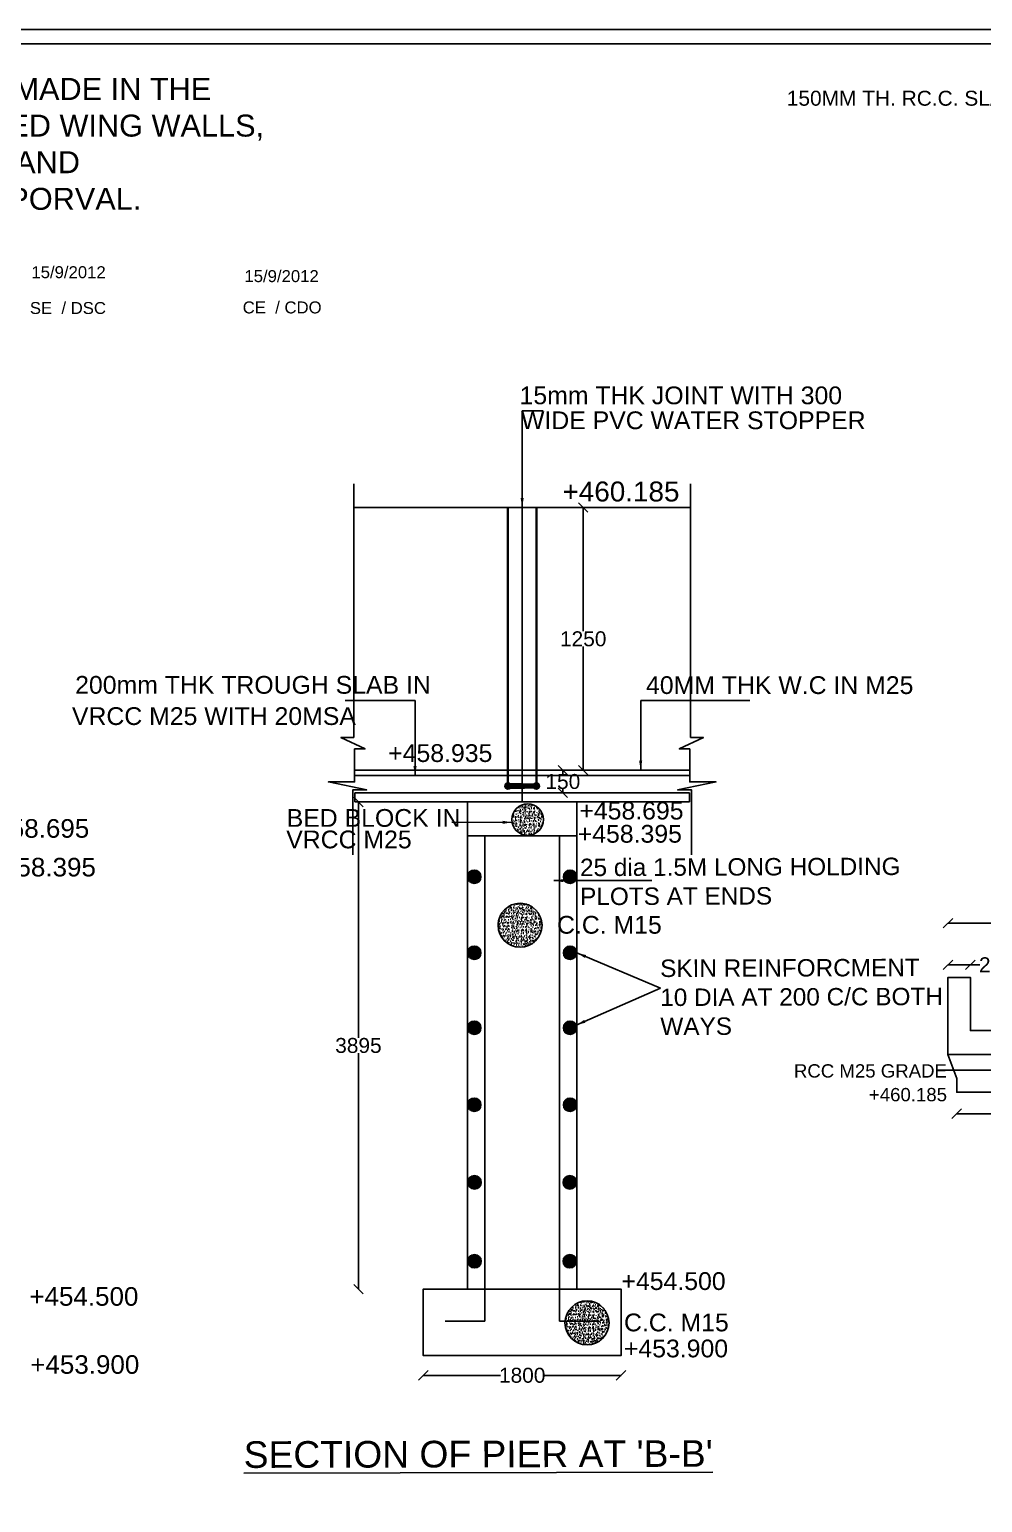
# Model space of a CAD drawing. Header units: millimetres. Extents: x 5124 to 6568637, y 2311 to 91879094.
# Drawn here: x 3545230 to 3554793, y 45946678 to 45961461 of the extents above; entities that cross this region are included whole.
import ezdxf

# ---------------------------------------------------------------- set-up
doc = ezdxf.new("R2010")
doc.units = ezdxf.units.MM
doc.header["$MEASUREMENT"] = 0
doc.linetypes.add('ACAD_ISO02W100', pattern=[15, 12, -3])
for name, color, linetype in [('DIMENSION', 7, 'Continuous'), ('DRAWING', 7, 'Continuous'), ('TEXT', 7, 'Continuous')]:
    doc.layers.add(name, color=color, linetype=linetype)
doc.styles.get("Standard").update_dxf_attribs({"font": 'arial.ttf', "height": 150})
doc.dimstyles.get("Standard").update_dxf_attribs({"dimtxt": 200, "dimasz": 110, "dimexe": 0.18, "dimexo": 0.0625, "dimgap": 0.09, "dimtad": 0, "dimtih": 1, "dimtoh": 1, "dimdec": 0, "dimzin": 0, "dimdsep": 46, "dimtxsty": 'Standard', "dimblk": 'OBLIQUE', "dimcen": 0.09, "dimse1": 1, "dimse2": 1, "dimadec": 0, "dimazin": 0, "dimtfac": 1, "dimtdec": 0, "dimtofl": 0, "dimtmove": 0, "dimatfit": 3, "dimfxl": 1, "dimtolj": 1, "dimtzin": 0, "dimarcsym": 0})

# ---------------------------------------------------------------- blocks, each defined once
blk = doc.blocks.new('_Oblique')
at = {"color": 0, "linetype": 'ByBlock', "lineweight": -2}
blk.add_line((-0.5, -0.5), (0.5, 0.5), dxfattribs=at)
blk = doc.blocks.new('*D74')
at = {"layer": 'Defpoints', "color": 0, "transparency": 16777216}
for p in [(3550738, 45956663), (3550786, 45956663), (3550738, 45954027)]:
    blk.add_point(p, dxfattribs=at)
at = {"layer": 'DIMENSION', "color": 0, "lineweight": -2, "transparency": 16777216}
for p, q in [((3550786, 45956663), (3550786, 45955422)), ((3550786, 45954027), (3550786, 45955269))]:
    blk.add_line(p, q, dxfattribs=at)
at = {"layer": 'DIMENSION', "color": 0, "lineweight": -2, "transparency": 16777216, "xscale": 95, "yscale": 95, "zscale": 95}
for p, rotation in [((3550786, 45956663), 90), ((3550786, 45954027), 270)]:
    blk.add_blockref('_Oblique', p, dxfattribs=dict(at, rotation=rotation))
at = {"layer": 'DIMENSION', "color": 0, "transparency": 16777216, "insert": (3550786, 45955345), "char_height": 150, "attachment_point": 5}
blk.add_mtext('\\A1;1250', dxfattribs=at)
blk = doc.blocks.new('*D75')
at = {"layer": 'Defpoints', "color": 0, "transparency": 16777216}
for p in [(3550575, 45954027), (3550582, 45954027), (3550575, 45953800)]:
    blk.add_point(p, dxfattribs=at)
at = {"layer": 'DIMENSION', "color": 0, "lineweight": -2, "transparency": 16777216}
for p, q in [((3550582, 45954027), (3550582, 45953990)), ((3550582, 45953800), (3550582, 45953837))]:
    blk.add_line(p, q, dxfattribs=at)
at = {"layer": 'DIMENSION', "color": 0, "lineweight": -2, "transparency": 16777216, "xscale": 95, "yscale": 95, "zscale": 95}
for p, rotation in [((3550582, 45954027), 90), ((3550582, 45953800), 270)]:
    blk.add_blockref('_Oblique', p, dxfattribs=dict(at, rotation=rotation))
at = {"layer": 'DIMENSION', "color": 0, "transparency": 16777216, "insert": (3550582, 45953913), "char_height": 150, "attachment_point": 5}
blk.add_mtext('\\A1;150', dxfattribs=at)
blk = doc.blocks.new('*D76')
at = {"layer": 'Defpoints', "color": 0, "transparency": 16777216}
for p in [(3548685, 45953708), (3548531, 45948820), (3549182, 45948820)]:
    blk.add_point(p, dxfattribs=at)
at = {"layer": 'DIMENSION', "color": 0, "lineweight": -2, "transparency": 16777216}
for p, q in [((3548531, 45953708), (3548531, 45951341)), ((3548531, 45948820), (3548531, 45951187))]:
    blk.add_line(p, q, dxfattribs=at)
at = {"layer": 'DIMENSION', "color": 0, "lineweight": -2, "transparency": 16777216, "xscale": 95, "yscale": 95, "zscale": 95}
for p, rotation in [((3548531, 45953708), 90), ((3548531, 45948820), 270)]:
    blk.add_blockref('_Oblique', p, dxfattribs=dict(at, rotation=rotation))
at = {"layer": 'DIMENSION', "color": 0, "transparency": 16777216, "insert": (3548531, 45951264), "char_height": 150, "attachment_point": 5}
blk.add_mtext('\\A1;3895', dxfattribs=at)
blk = doc.blocks.new('*D77')
at = {"layer": 'Defpoints', "color": 0, "transparency": 16777216}
for p in [(3549182, 45948153), (3551166, 45948153), (3551166, 45947954)]:
    blk.add_point(p, dxfattribs=at)
at = {"layer": 'DIMENSION', "color": 0, "lineweight": -2, "transparency": 16777216}
for p, q in [((3549182, 45947954), (3549957, 45947954)), ((3551166, 45947954), (3550391, 45947954))]:
    blk.add_line(p, q, dxfattribs=at)
at = {"layer": 'DIMENSION', "color": 0, "lineweight": -2, "transparency": 16777216, "xscale": 95, "yscale": 95, "zscale": 95, "rotation": 180}
blk.add_blockref('_Oblique', (3549182, 45947954), dxfattribs=at)
at = {"layer": 'DIMENSION', "color": 0, "lineweight": -2, "transparency": 16777216, "xscale": 95, "yscale": 95, "zscale": 95}
blk.add_blockref('_Oblique', (3551166, 45947954), dxfattribs=at)
at = {"layer": 'DIMENSION', "color": 0, "transparency": 16777216, "insert": (3550174, 45947954), "char_height": 150, "attachment_point": 5}
blk.add_mtext('\\A1;1800', dxfattribs=at)
blk = doc.blocks.new('*D79')
at = {"layer": 'Defpoints', "color": 0, "transparency": 16777216}
for p in [(3554446, 45952493), (3554446, 45951948), (3560180, 45951966)]:
    blk.add_point(p, dxfattribs=at)
at = {"layer": 'DIMENSION', "color": 0, "lineweight": -2, "transparency": 16777216}
for p, q in [((3554446, 45952493), (3557089, 45952493)), ((3560180, 45952493), (3557537, 45952493))]:
    blk.add_line(p, q, dxfattribs=at)
at = {"layer": 'DIMENSION', "color": 0, "lineweight": -2, "transparency": 16777216, "xscale": 95, "yscale": 95, "zscale": 95, "rotation": 180}
blk.add_blockref('_Oblique', (3554446, 45952493), dxfattribs=at)
at = {"layer": 'DIMENSION', "color": 0, "lineweight": -2, "transparency": 16777216, "xscale": 95, "yscale": 95, "zscale": 95}
blk.add_blockref('_Oblique', (3560180, 45952493), dxfattribs=at)
at = {"layer": 'DIMENSION', "color": 0, "transparency": 16777216, "insert": (3557313, 45952493), "char_height": 150, "attachment_point": 5}
blk.add_mtext('\\A1;5100', dxfattribs=at)
blk = doc.blocks.new('*D80')
at = {"layer": 'Defpoints', "color": 0, "transparency": 16777216}
for p in [(3554446, 45951948), (3554671, 45952074), (3554671, 45951948)]:
    blk.add_point(p, dxfattribs=at)
at = {"layer": 'DIMENSION', "color": 0, "lineweight": -2, "transparency": 16777216}
for p, q in [((3554446, 45952074), (3554671, 45952074)), ((3554671, 45952074), (3554766, 45952074))]:
    blk.add_line(p, q, dxfattribs=at)
at = {"layer": 'DIMENSION', "color": 0, "lineweight": -2, "transparency": 16777216, "xscale": 95, "yscale": 95, "zscale": 95, "rotation": 180}
blk.add_blockref('_Oblique', (3554446, 45952074), dxfattribs=at)
at = {"layer": 'DIMENSION', "color": 0, "lineweight": -2, "transparency": 16777216, "xscale": 95, "yscale": 95, "zscale": 95}
blk.add_blockref('_Oblique', (3554671, 45952074), dxfattribs=at)
at = {"layer": 'DIMENSION', "color": 0, "transparency": 16777216, "insert": (3554932, 45952074), "char_height": 150, "attachment_point": 5}
blk.add_mtext('\\A1;200', dxfattribs=at)
blk = doc.blocks.new('*D84')
at = {"layer": 'Defpoints', "color": 0, "transparency": 16777216}
for p in [(3554534, 45950795), (3560100, 45950795), (3560100, 45950580)]:
    blk.add_point(p, dxfattribs=at)
at = {"layer": 'DIMENSION', "color": 0, "lineweight": -2, "transparency": 16777216}
for p, q in [((3554534, 45950580), (3557090, 45950580)), ((3560100, 45950580), (3557544, 45950580))]:
    blk.add_line(p, q, dxfattribs=at)
at = {"layer": 'DIMENSION', "color": 0, "lineweight": -2, "transparency": 16777216, "xscale": 95, "yscale": 95, "zscale": 95, "rotation": 180}
blk.add_blockref('_Oblique', (3554534, 45950580), dxfattribs=at)
at = {"layer": 'DIMENSION', "color": 0, "lineweight": -2, "transparency": 16777216, "xscale": 95, "yscale": 95, "zscale": 95}
blk.add_blockref('_Oblique', (3560100, 45950580), dxfattribs=at)
at = {"layer": 'DIMENSION', "color": 0, "transparency": 16777216, "insert": (3557317, 45950580), "char_height": 150, "attachment_point": 5}
blk.add_mtext('\\A1;4920', dxfattribs=at)

msp = doc.modelspace()

# ---------------------------------------------------------------- hatches: boundary and pattern name
at = {"layer": 'DRAWING'}
h = msp.add_hatch(dxfattribs=at)
h.set_pattern_fill('ANSI31', color=256, scale=0.890994, style=0)
h.set_pattern_definition([(45, (433240.57292, 5007847.07191), (-0.0787535004572, 0.0787535004572), [])])
h.paths.add_polyline_path([(3550000, 45953867.9, 1), (3550061.2, 45953867.9, 1)])
h.paths.add_polyline_path([(3550173.8, 45953846.7), (3550173.8, 45953889.5), (3550052.2, 45953889.5, -0.198666), (3550061.2, 45953867.9, -0.1933262), (3550052.7, 45953846.7)])
h = msp.add_hatch(dxfattribs=at)
h.set_pattern_fill('ANSI31', color=256, scale=0.890994, style=0)
h.set_pattern_definition([(135, (6667107.10512, 5007847.07191), (0.0787535004572, 0.0787535004572), [])])
h.paths.add_polyline_path([(3550347.7, 45953867.9, -1), (3550286.5, 45953867.9, -1)])
h.paths.add_polyline_path([(3550173.8, 45953846.7), (3550173.8, 45953889.5), (3550295.4, 45953889.5, 0.198666), (3550286.5, 45953867.9, 0.1933262), (3550295, 45953846.7)])
h = msp.add_hatch(dxfattribs=at)
h.set_pattern_fill('AR-CONC,_O', color=256, scale=8.909941)
h.set_pattern_definition([(50, (489873.79, 5002805.83), (63.90746249, -5.5911785), [6.68245611, -73.50701716]), (355, (489873.79, 5002805.83), (-12.36266262, 67.01987889), [5.34596488, -58.80561373]), (100.4514, (489879.116, 5002805.366), (51.544847335, 61.4286597), [5.67921362, -62.47135183]), (46.1842, (489873.79, 5002823.65), (95.09055282, -14.7476473), [10.02368416, -110.26052575]), (96.6356, (489881.71, 5002822.42), (83.27790005, 86.7933322), [8.5188207, -93.70701278]), (351.1842, (489873.79, 5002823.65), (83.2778323, 86.79339723), [8.01894733, -88.2084206]), (21, (489882.7, 5002819.197), (53.184069, -35.873107523), [6.68245611, -73.50701716]), (326, (489882.7, 5002819.2), (21.67925367, 64.61044462), [5.34596488, -58.80561373]), (71.4514, (489887.13, 5002816.21), (74.86334446, 28.73727849), [5.67921362, -62.47135183]), (37.5, (489873.79, 5002805.832), (1.083435992, 29.660647548), [0, -58.092818414, 0, -59.69660788, 0, -59.02836227]), (7.5, (489873.79, 5002805.832), (23.439341823, 35.141852697), [0, -34.035976432, 0, -56.756327192, 0, -22.497602223]), (327.5, (489853.92, 5002805.832), (47.56326664, -2.009625871), [0, -22.274853686, 0, -69.4975435, 0, -92.21789426]), (317.5, (489845.01, 5002805.832), (51.961546376, 8.91929534), [0, -28.95730979, 0, -46.15349684, 0, -65.488069837])])
h.paths.add_polyline_path([(3550070.6, 45953531.9, 1), (3550387.3, 45953531.9, 1)])
h = msp.add_hatch(dxfattribs=at)
h.set_pattern_fill('ANSI31', color=256, scale=0.890994, style=0)
h.set_pattern_definition([(45, (433238.05149, 5007507.72223), (-0.0787535004572, 0.0787535004572), [])])
h.paths.add_polyline_path([(3549760.4, 45952957.8, 1), (3549626.3, 45952957.8, 1)])
h = msp.add_hatch(dxfattribs=at)
h.set_pattern_fill('ANSI31', color=256, scale=0.890994, style=0)
h.set_pattern_definition([(135, (6667109.62655, 5007507.72223), (0.0787535004572, 0.0787535004572), [])])
h.paths.add_polyline_path([(3550721.3, 45952957.8, 1), (3550587.3, 45952957.8, 1)])
h = msp.add_hatch(dxfattribs=at)
h.set_pattern_fill('AR-CONC,_O', color=256, scale=8.909941)
h.set_pattern_definition([(50, (489797.22, 5001744.97), (63.90746249, -5.5911785), [6.68245611, -73.50701716]), (355, (489797.22, 5001744.97), (-12.36266262, 67.01987889), [5.34596488, -58.80561373]), (100.4514, (489802.545, 5001744.506), (51.544847335, 61.4286597), [5.67921362, -62.47135183]), (46.1842, (489797.22, 5001762.79), (95.09055282, -14.7476473), [10.02368416, -110.26052575]), (96.6356, (489805.14, 5001761.56), (83.27790005, 86.7933322), [8.5188207, -93.70701278]), (351.1842, (489797.22, 5001762.79), (83.2778323, 86.79339723), [8.01894733, -88.2084206]), (21, (489806.13, 5001758.337), (53.184069, -35.873107523), [6.68245611, -73.50701716]), (326, (489806.13, 5001758.337), (21.67925367, 64.61044462), [5.34596488, -58.80561373]), (71.4514, (489810.56, 5001755.35), (74.86334446, 28.73727849), [5.67921362, -62.47135183]), (37.5, (489797.22, 5001744.972), (1.083435992, 29.660647548), [0, -58.092818414, 0, -59.69660788, 0, -59.02836227]), (7.5, (489797.22, 5001744.972), (23.439341823, 35.141852697), [0, -34.035976432, 0, -56.756327192, 0, -22.497602223]), (327.5, (489777.35, 5001744.972), (47.56326664, -2.009625871), [0, -22.274853686, 0, -69.4975435, 0, -92.21789426]), (317.5, (489768.44, 5001744.97), (51.961546376, 8.91929534), [0, -28.95730979, 0, -46.15349684, 0, -65.488069837])])
h.paths.add_polyline_path([(3549931.4, 45952471, 1), (3550373.4, 45952471, 1)])
h = msp.add_hatch(dxfattribs=at)
h.set_pattern_fill('ANSI31', color=256, scale=0.890994, style=0)
h.set_pattern_definition([(45, (433238.05149, 5006744.54119), (-0.0787535004572, 0.0787535004572), [])])
h.paths.add_polyline_path([(3549760.4, 45952194.7, 1), (3549626.3, 45952194.7, 1)])
h = msp.add_hatch(dxfattribs=at)
h.set_pattern_fill('ANSI31', color=256, scale=0.890994, style=0)
h.set_pattern_definition([(135, (6667109.62655, 5006744.54119), (0.0787535004572, 0.0787535004572), [])])
h.paths.add_polyline_path([(3550721.3, 45952194.7, 1), (3550587.3, 45952194.7, 1)])
h = msp.add_hatch(dxfattribs=at)
h.set_pattern_fill('ANSI31', color=256, scale=0.890994, style=0)
h.set_pattern_definition([(45, (433238.05149, 5005991.86253), (-0.0787535004572, 0.0787535004572), [])])
h.paths.add_polyline_path([(3549760.4, 45951442, 1), (3549626.3, 45951442, 1)])
h = msp.add_hatch(dxfattribs=at)
h.set_pattern_fill('ANSI31', color=256, scale=0.890994, style=0)
h.set_pattern_definition([(135, (6667109.62655, 5005991.86253), (0.0787535004572, 0.0787535004572), [])])
h.paths.add_polyline_path([(3550721.3, 45951442, 1), (3550587.3, 45951442, 1)])
h = msp.add_hatch(dxfattribs=at)
h.set_pattern_fill('ANSI31', color=256, scale=0.890994, style=0)
h.set_pattern_definition([(45, (433238.05149, 5005219.58589), (-0.0787535004572, 0.0787535004572), [])])
h.paths.add_polyline_path([(3549760.4, 45950669.7, 1), (3549626.3, 45950669.7, 1)])
h = msp.add_hatch(dxfattribs=at)
h.set_pattern_fill('ANSI31', color=256, scale=0.890994, style=0)
h.set_pattern_definition([(135, (6667109.62655, 5005219.58589), (0.0787535004572, 0.0787535004572), [])])
h.paths.add_polyline_path([(3550721.3, 45950669.7, 1), (3550587.3, 45950669.7, 1)])
h = msp.add_hatch(dxfattribs=at)
h.set_pattern_fill('ANSI31', color=256, scale=0.890994, style=0)
h.set_pattern_definition([(45, (433240.57292, 5004441.07574), (-0.0787535004572, 0.0787535004572), [])])
h.paths.add_polyline_path([(3549762.9, 45949891.2, 1), (3549628.9, 45949891.2, 1)])
h = msp.add_hatch(dxfattribs=at)
h.set_pattern_fill('ANSI31', color=256, scale=0.890994, style=0)
h.set_pattern_definition([(135, (6667107.10512, 5004441.07574), (0.0787535004572, 0.0787535004572), [])])
h.paths.add_polyline_path([(3550718.8, 45949891.2, 1), (3550584.7, 45949891.2, 1)])
h = msp.add_hatch(dxfattribs=at)
h.set_pattern_fill('ANSI31', color=256, scale=0.890994, style=0)
h.set_pattern_definition([(45, (433240.57292, 5003649.24964), (-0.0787535004572, 0.0787535004572), [])])
h.paths.add_polyline_path([(3549762.9, 45949099.4, 1), (3549628.9, 45949099.4, 1)])
h = msp.add_hatch(dxfattribs=at)
h.set_pattern_fill('ANSI31', color=256, scale=0.890994, style=0)
h.set_pattern_definition([(135, (6667107.10512, 5003649.24964), (0.0787535004572, 0.0787535004572), [])])
h.paths.add_polyline_path([(3550718.8, 45949099.4, 1), (3550584.7, 45949099.4, 1)])
h = msp.add_hatch(dxfattribs=at)
h.set_pattern_fill('AR-CONC,_O', color=256, scale=8.909941)
h.set_pattern_definition([(50, (490469.356, 4997754.43), (63.90746249, -5.5911785), [6.68245611, -73.50701716]), (355, (490469.356, 4997754.43), (-12.36266262, 67.01987889), [5.34596488, -58.80561373]), (100.4514, (490474.68, 4997753.965), (51.544847335, 61.4286597), [5.67921362, -62.47135183]), (46.1842, (490469.356, 4997772.25), (95.09055282, -14.7476473), [10.02368416, -110.26052575]), (96.6356, (490477.28, 4997771.02), (83.27790005, 86.7933322), [8.5188207, -93.70701278]), (351.1842, (490469.36, 4997772.25), (83.2778323, 86.79339723), [8.01894733, -88.2084206]), (21, (490478.266, 4997767.796), (53.184069, -35.873107523), [6.68245611, -73.50701716]), (326, (490478.266, 4997767.796), (21.67925367, 64.61044462), [5.34596488, -58.80561373]), (71.4514, (490482.7, 4997764.807), (74.86334446, 28.73727849), [5.67921362, -62.47135183]), (37.5, (490469.356, 4997754.43), (1.083435992, 29.660647548), [0, -58.092818414, 0, -59.69660788, 0, -59.02836227]), (7.5, (490469.356, 4997754.43), (23.439341823, 35.141852697), [0, -34.035976432, 0, -56.756327192, 0, -22.497602223]), (327.5, (490449.487, 4997754.43), (47.56326664, -2.009625871), [0, -22.274853686, 0, -69.4975435, 0, -92.21789426]), (317.5, (490440.577, 4997754.43), (51.961546376, 8.91929534), [0, -28.95730979, 0, -46.15349684, 0, -65.488069837])])
h.paths.add_polyline_path([(3550603.5, 45948480.5, 1), (3551045.5, 45948480.5, 1)])

# ---------------------------------------------------------------- linework, layer by layer
at = {"layer": 'DIMENSION'}
for points in [[(3536785.4, 45961460.9), (3578142.4, 45961460.9), (3578142.4, 45932530.8), (3536785.4, 45932530.8)], [(3536928.3, 45961317.9), (3577999.4, 45961317.9), (3577999.4, 45932673.8), (3536928.3, 45932673.8)]]:
    msp.add_lwpolyline(points, close=True, dxfattribs=at)
at = {"layer": 'DRAWING'}
for points in [[(3548492.4, 45953973), (3548492.4, 45954240.1), (3548597, 45954240.1), (3548354.6, 45954355.4), (3548483.6, 45954355.4), (3548483.6, 45956902)], [(3551855.3, 45953973), (3551855.3, 45954240.1), (3551750.6, 45954240.1), (3551993.1, 45954355.4), (3551864, 45954355.4), (3551864, 45956902)], [(3550173.8, 45956663.2), (3548483.6, 45956663.2)], [(3550173.8, 45956663.2), (3550173.8, 45953708.3)], [(3550173.8, 45956663.2), (3551864, 45956663.2)], [(3550173.8, 45954027.4), (3548492.4, 45954027.4)], [(3550173.8, 45954027.4), (3551855.3, 45954027.4)], [(3550173.8, 45953973), (3548492.4, 45953973), (3548492.4, 45953909.6), (3548229, 45953909.6), (3548614.4, 45953829.9), (3548474.2, 45953829.9), (3548474.2, 45953178.4)], [(3550052.2, 45953889.5), (3550173.8, 45953889.5)], [(3550173.8, 45953973), (3551855.3, 45953973), (3551855.3, 45953909.6), (3552118.7, 45953909.6), (3551733.3, 45953829.9), (3551873.5, 45953829.9), (3551873.5, 45953178.4)], [(3550173.8, 45953799.6), (3548495.6, 45953799.6), (3548495.6, 45953708.3)], [(3550052.7, 45953846.7), (3550173.8, 45953846.7)], [(3550173.8, 45953799.6), (3551852.1, 45953799.6), (3551852.1, 45953708.3)], [(3550173.8, 45953708.3), (3548493.3, 45953708.3)], [(3549626.3, 45953369.4), (3549626.3, 45953708.3)], [(3550173.8, 45953708.3), (3551854.4, 45953708.3)], [(3550721.3, 45953369.4), (3550721.3, 45953708.3)], [(3549798, 45953369.4), (3549798, 45948499.4), (3549401.8, 45948499.4)], [(3549626.3, 45948819.6), (3549626.3, 45953369.4)], [(3549626.3, 45953369.4), (3550173.8, 45953369.4)], [(3550721.3, 45953369.4), (3550173.8, 45953369.4)], [(3550549.7, 45953369.4), (3550549.7, 45948499.4), (3550945.9, 45948499.4)], [(3550721.3, 45948819.6), (3550721.3, 45953369.4)], [(3554446.2, 45951173.5), (3560180.2, 45951173.5), (3560100, 45950949.1), (3560100, 45950795.3), (3554534.3, 45950795.3), (3554534.3, 45950932.1), (3554446.2, 45951173.5), (3554446.2, 45951948.3), (3554670.6, 45951948.3), (3554670.6, 45951413.4), (3554935.6, 45951413.4), (3554935.6, 45951173.5)], [(3550173.8, 45948153.1), (3549182, 45948153.1), (3549182, 45948819.6), (3550173.8, 45948819.6)], [(3550173.8, 45948153.1), (3551165.7, 45948153.1), (3551165.7, 45948819.6), (3550173.8, 45948819.6)]]:
    msp.add_lwpolyline(points, dxfattribs=at)
at = {"layer": 'DRAWING', "linetype": 'ACAD_ISO02W100', "ltscale": 20, "const_width": 22.3}
for points in [[(3550030.6, 45953898.5), (3550030.6, 45956663.2)], [(3550317.1, 45953898.5), (3550317.1, 45956663.2)]]:
    msp.add_lwpolyline(points, dxfattribs=at)
at = {"layer": 'DRAWING'}
for centre, radius in [((3550030.6, 45953867.9), 30.6), ((3550317.1, 45953867.9), 30.6), ((3550228.9, 45953531.9), 158.4), ((3549693.4, 45952957.8), 67), ((3550654.3, 45952957.8), 67), ((3550152.4, 45952471), 221), ((3549693.4, 45952194.7), 67), ((3550654.3, 45952194.7), 67), ((3549693.4, 45951442), 67), ((3550654.3, 45951442), 67), ((3549693.4, 45950669.7), 67), ((3550654.3, 45950669.7), 67), ((3549695.9, 45949891.2), 67), ((3550651.8, 45949891.2), 67), ((3549695.9, 45949099.4), 67), ((3550651.8, 45949099.4), 67), ((3550824.5, 45948480.5), 221)]:
    msp.add_circle(centre, radius, dxfattribs=at)

# ---------------------------------------------------------------- texts
at = {"layer": 'DRAWING', "char_height": 174.779, "width": 0.000000000257, "attachment_point": 1, "rotation": 0.1975}
for s, insert in [('25 dia 1.5M LONG HOLDING\\PPLOTS AT ENDS', (3550754, 45953139)), ('SKIN REINFORCMENT\\P10 DIA AT 200 C/C BOTH\\PWAYS\\P ', (3551557.9, 45952126.5))]:
    msp.add_mtext(s, dxfattribs=dict(at, insert=insert))
at = {"layer": 'TEXT'}
for s, height, p in [('150MM TH. RC.C. SLAB IN M30', 150, (3552829.1, 45960695.7)), ('15mm THK JOINT WITH 300', 178.199, (3550147.7, 45957699.7)), ('WIDE PVC WATER STOPPER', 178.199, (3550162.2, 45957449.7)), ('+460.185', 200, (3550579.1, 45956724.2)), ('200mm THK TROUGH SLAB IN', 178.199, (3545688.6, 45954794.7)), ('40MM THK W.C IN M25', 178.199, (3551416.5, 45954791.9)), ('VRCC M25 WITH 20MSA', 178.199, (3545656.4, 45954481)), ('+458.935', 178.2, (3548829.6, 45954109.7)), ('+458.695', 178.2, (3550747.9, 45953532.6)), ('BED BLOCK IN', 178.199, (3547811.1, 45953459.1)), (' +458.695', 186.57, (3544663.4, 45953349.5)), ('VRCC M25', 178.2, (3547806.5, 45953243.2)), ('+458.395', 178.2, (3550731.4, 45953299.8)), (' +458.395', 186.57, (3544730.2, 45952961)), (' C.C. M15  ', 178.199, (3550454.3, 45952386.6)), ('RCC M25 GRADE', 133.666, (3552900.5, 45950942.8)), ('+460.185', 133.67, (3553652.6, 45950704.6)), ('+454.500', 178.2, (3551170.3, 45948810.9)), (' +454.500', 186.57, (3545156.6, 45948652.8)), (' C.C. M15  ', 178.199, (3551126.4, 45948396)), ('+453.900', 178.2, (3551194.7, 45948134.9)), (' +453.900', 186.57, (3545165.7, 45947969.8))]:
    msp.add_text(s, height=height, dxfattribs=at).set_placement(p)
msp.add_text("%%USECTION OF PIER AT 'B-B'", height=267.298, rotation=0.1412, dxfattribs=at).set_placement((3547380.1, 45947025.3))
at = {"layer": 'TEXT', "attachment_point": 1}
for s, insert, char_height, width in [('CERTIFIED THAT ALL CORRECTIONS MADE IN THE \\PVETTED DRAWING EXPECTED WARPED WING WALLS,\\PAND ABOUT OTHERS CORRECTIONS AND \\PTHIS IS THE FINAL DRAWING FOR APPORVAL. ', (3539474.9, 45960973.9), 220.453, 8128.317), ('15/9/2012', (3545249.6, 45959085), 120, 581.969), ('15/9/2012', (3547387.1, 45959045.5), 120, 581.969), ('SE  / DSC', (3545233.9, 45958725.5), 120, 805.889), ('CE  / CDO', (3547369.8, 45958731.3), 120, 805.889)]:
    msp.add_mtext(s, dxfattribs=dict(at, insert=insert, char_height=char_height, width=width))

# ---------------------------------------------------------------- dimensions: what is measured, and where the dimension line sits
at = {"layer": 'DIMENSION'}
for base, p1, p2, text, override, picture, middle in [((3550786.1, 45956663.2), (3550737.8, 45954027.4), (3550737.8, 45956663.2), '1250', {"dimasz": 95, "dimfxl": 2000, "dimarcsym": 1}, '*D74', (3550786.1, 45955345.3)), ((3550581.6, 45954027.4), (3550574.6, 45953799.6), (3550574.6, 45954027.4), '150', {"dimasz": 95, "dimfxl": 2000, "dimarcsym": 1}, '*D75', (3550581.6, 45953913.5)), ((3548531, 45948819.6), (3548684.6, 45953708.3), (3549182, 45948819.6), '3895', {"dimtxt": 400, "dimasz": 95, "dimfxl": 2000, "dimarcsym": 1}, '*D76', (3548531, 45951263.9))]:
    dim = msp.add_linear_dim(base=base, p1=p1, p2=p2, angle=90, text=text, dimstyle='Standard', override=override, dxfattribs=at)
    dim.commit()
    dim.dimension.update_dxf_attribs({"geometry": picture, "text_midpoint": middle})
for base, p1, p2, text, picture, middle in [((3554446.2, 45952493.1), (3560179.7, 45951965.6), (3554446.2, 45951948.3), '5100', '*D79', (3557313, 45952493.1)), ((3554670.6, 45952074.5), (3554446.2, 45951948.3), (3554670.6, 45951948.3), '200', '*D80', (3554932.4, 45952074.5)), ((3560100, 45950580.1), (3554534.3, 45950795.3), (3560100, 45950795.3), '4920', '*D84', (3557317.1, 45950580.1)), ((3551165.7, 45947954.1), (3549182, 45948153.1), (3551165.7, 45948153.1), '1800', '*D77', (3550173.8, 45947954.1))]:
    dim = msp.add_linear_dim(base=base, p1=p1, p2=p2, text=text, dimstyle='Standard', override={"dimasz": 95, "dimfxl": 2000, "dimarcsym": 1}, dxfattribs=at)
    dim.commit()
    dim.dimension.update_dxf_attribs({"geometry": picture, "text_midpoint": middle})

# ---------------------------------------------------------------- leaders
for points in [[(3550173.8, 45956663.2), (3550173.8, 45957633.5), (3550384.6, 45957633.5)], [(3549098.7, 45953973), (3549098.7, 45954726.3), (3548396.7, 45954726.3)], [(3551362.9, 45954027.4), (3551362.9, 45954727.7), (3552459.7, 45954727.7)], [(3550492.8, 45952918.8), (3551474, 45952918.8)], [(3550721.3, 45952194.7), (3551560.6, 45951840.5)], [(3550715.7, 45951469), (3551560.6, 45951840.5)], [(3555097.5, 45951016.4), (3554341.8, 45951016.4)]]:
    msp.add_leader(points, dimstyle='Standard', override={"dimasz": 95, "dimgap": 0.09, "dimtad": 0, "dimfxl": 2000, "dimarcsym": 1}, dxfattribs=at)
at = {"layer": 'DRAWING'}
msp.add_leader([(3550073.1, 45953503.8), (3549467.3, 45953505.2)], dimstyle='Standard', override={"dimasz": 95, "dimgap": 0.09, "dimtad": 0, "dimfxl": 2000, "dimarcsym": 1}, dxfattribs=at)

doc.saveas('drawing.dxf')
